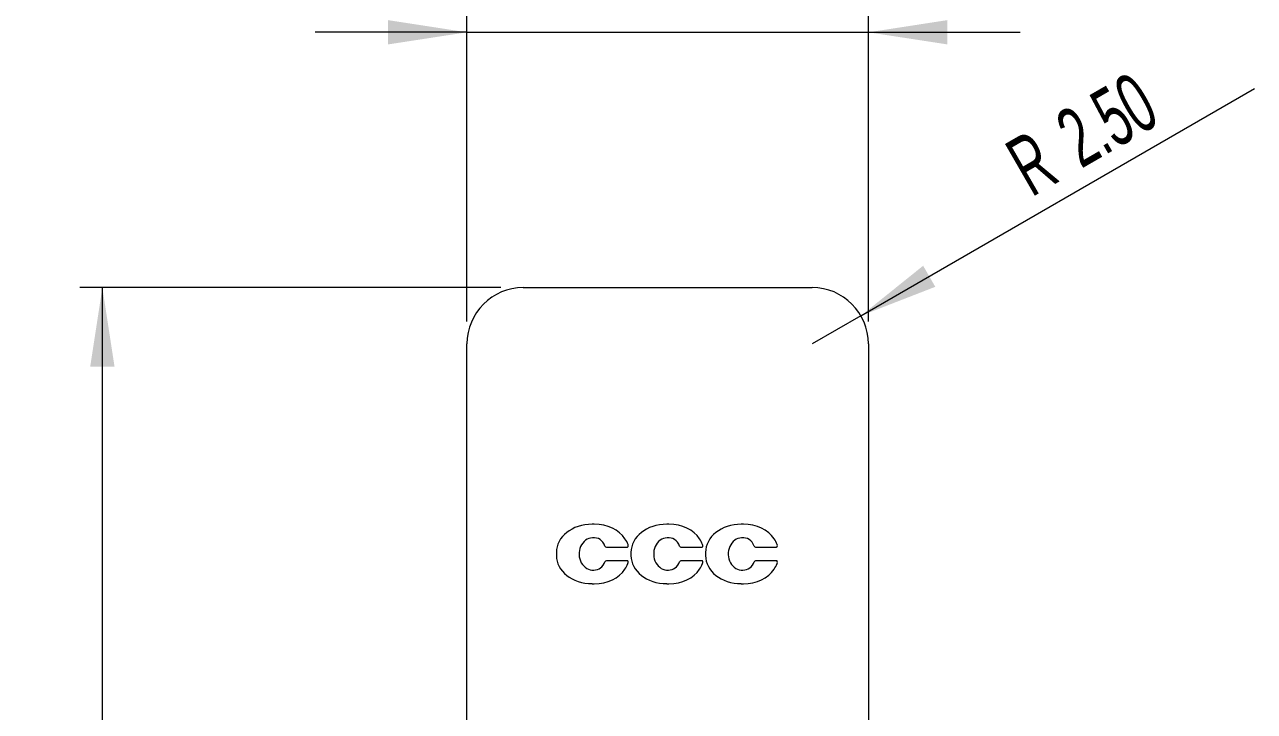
# Model space of a CAD drawing. Header units: millimetres. Extents: x -571 to 210, y 0 to 297.
# Drawn here: x 59.3 to 113.8, y 235.1 to 265.6 of the extents above; entities that cross this region are included whole.
import ezdxf

# ---------------------------------------------------------------- set-up
doc = ezdxf.new("R2010")
doc.units = ezdxf.units.MM
doc.styles.add('SLDTEXTSTYLE2', font='TXT', dxfattribs={"width": 0.605})
doc.dimstyles.new('SLDDIMSTYLE0', dxfattribs={"dimtxt": 2.568319, "dimasz": 3.5, "dimexe": 0, "dimexo": 0.0625, "dimgap": 0.64208, "dimtad": 2, "dimrnd": 1e-09, "dimzin": 4, "dimdsep": 46, "dimtxsty": 'SLDTEXTSTYLE2', "dimsah": 1, "dimcen": 0.09, "dimadec": 0, "dimazin": 0, "dimtfac": 1, "dimtofl": 0, "dimtmove": 0, "dimatfit": 3, "dimfxl": 1, "dimtolj": 1, "dimtzin": 12, "dimarcsym": 0})
doc.dimstyles.new('SLDDIMSTYLE1', dxfattribs={"dimtxt": 2.568319, "dimasz": 3.5, "dimexe": 0, "dimexo": 0.0625, "dimgap": 0.64208, "dimtad": 2, "dimrnd": 1e-09, "dimzin": 12, "dimdsep": 46, "dimtxsty": 'SLDTEXTSTYLE2', "dimsah": 1, "dimcen": 0.09, "dimadec": 0, "dimazin": 0, "dimtfac": 1, "dimtofl": 0, "dimtmove": 0, "dimatfit": 3, "dimfxl": 1, "dimtolj": 1, "dimtzin": 12, "dimarcsym": 0})
doc.dimstyles.new('SLDDIMSTYLE2', dxfattribs={"dimtxt": 2.568319, "dimasz": 3.5, "dimexe": 0, "dimexo": 0.0625, "dimgap": 0.64208, "dimtad": 2, "dimrnd": 1e-09, "dimzin": 12, "dimdsep": 46, "dimtxsty": 'SLDTEXTSTYLE2', "dimsah": 1, "dimcen": 0.09, "dimadec": 0, "dimazin": 0, "dimtfac": 1, "dimtofl": 0, "dimtmove": 0, "dimatfit": 3, "dimfxl": 1, "dimtolj": 1, "dimtzin": 12, "dimarcsym": 0})

# ---------------------------------------------------------------- blocks, each defined once
blk = doc.blocks.new('*D3')
at = {"color": 7, "linetype": 'Continuous', "lineweight": 0}
for q in [(113.822, 262.752), (94.203, 251.425)]:
    blk.add_line((96.368, 252.675), q, dxfattribs=at)
blk.add_solid([(96.368, 252.675), (99.668, 253.958), (99.129, 254.891)], dxfattribs=at)
at = {"color": 7, "linetype": 'Continuous', "lineweight": 0, "attachment_point": 1, "rotation": 30, "style": 'SLDTEXTSTYLE2'}
for s, insert, char_height in [('2.50', (104.811, 261.472), 2.6458), ('R', (102.608, 260.2), 2.646)]:
    blk.add_mtext(s, dxfattribs=dict(at, insert=insert, char_height=char_height))
blk = doc.blocks.new('*D4')
at = {"color": 7, "linetype": 'Continuous', "lineweight": 0}
for p, q in [((78.893, 252.425), (78.893, 266.239)), ((96.703, 252.425), (96.703, 266.239)), ((78.893, 265.239), (72.162, 265.239)), ((78.893, 265.239), (96.703, 265.239)), ((96.703, 265.239), (103.433, 265.239))]:
    blk.add_line(p, q, dxfattribs=at)
for points in [[(78.893, 265.239), (75.393, 265.778), (75.393, 264.701)], [(96.703, 265.239), (100.203, 264.701), (100.203, 265.778)]]:
    blk.add_solid(points, dxfattribs=at)
at = {"color": 7, "linetype": 'Continuous', "lineweight": 0, "insert": (82.772, 268.65), "char_height": 2.6458, "attachment_point": 1, "style": 'SLDTEXTSTYLE2'}
blk.add_mtext('17.81', dxfattribs=at)
blk = doc.blocks.new('*D5')
at = {"color": 7, "linetype": 'Continuous', "lineweight": 0}
for p, q in [((80.393, 253.925), (61.723, 253.925)), ((62.723, 99.683), (62.723, 253.925)), ((80.893, 99.683), (61.723, 99.683))]:
    blk.add_line(p, q, dxfattribs=at)
for points in [[(62.723, 253.925), (62.185, 250.425), (63.262, 250.425)], [(62.723, 99.683), (63.262, 103.183), (62.185, 103.183)]]:
    blk.add_solid(points, dxfattribs=at)
at = {"color": 7, "linetype": 'Continuous', "lineweight": 0, "insert": (59.313, 172.027), "char_height": 2.6458, "attachment_point": 1, "rotation": 90, "style": 'SLDTEXTSTYLE2'}
blk.add_mtext('154.24', dxfattribs=at)

msp = doc.modelspace()

# ---------------------------------------------------------------- linework, layer by layer
at = {"color": 7, "linetype": 'Continuous', "lineweight": 15}
for p, q in [((81.393, 253.925), (94.203, 253.925)), ((78.893, 234.525), (78.893, 251.425)), ((96.703, 251.425), (96.703, 234.525)), ((84.54, 243.433), (84.447, 243.433)), ((87.849, 243.433), (87.755, 243.433)), ((91.157, 243.433), (91.063, 243.433)), ((85.078, 242.422), (86.014, 242.422)), ((88.386, 242.422), (89.322, 242.422)), ((91.694, 242.422), (92.63, 242.422)), ((82.861, 242.182), (82.861, 242.051)), ((86.009, 241.815), (85.078, 241.815)), ((86.169, 242.182), (86.169, 242.051)), ((89.317, 241.815), (88.386, 241.815)), ((89.478, 242.182), (89.478, 242.051)), ((92.626, 241.815), (91.694, 241.815)), ((84.447, 240.8), (84.54, 240.8)), ((87.755, 240.8), (87.849, 240.8)), ((91.063, 240.8), (91.157, 240.8))]:
    msp.add_line(p, q, dxfattribs=at)
for centre, radius, start, end in [((81.393, 251.425), 2.5, 90, 180), ((94.203, 251.425), 2.5, 0, 90), ((84.957, 242.123), 1.158, 20.8265, 35.2962), ((88.265, 242.123), 1.158, 20.8265, 35.2962), ((91.573, 242.123), 1.158, 20.8265, 35.2962), ((85.078, 242.487), 0.0654, 199.489, 269.9999), ((86.009, 242.457), 0.0352, 277.3019, 343.4212), ((85.862, 242.482), 0.184, 348.973, 16.5097), ((88.386, 242.487), 0.0654, 199.489, 270), ((89.317, 242.457), 0.0352, 277.3019, 343.4212), ((89.171, 242.482), 0.184, 348.973, 16.5097), ((91.694, 242.487), 0.0654, 199.489, 270), ((92.626, 242.457), 0.0352, 277.3019, 343.4212), ((92.479, 242.482), 0.184, 348.973, 16.5097), ((85.078, 241.749), 0.0654, 90, 160.511), ((84.966, 242.103), 1.146, 324.7288, 338.7481), ((86.009, 241.78), 0.0352, 9.7934, 90), ((85.862, 241.754), 0.184, 338.7481, 9.7934), ((88.386, 241.749), 0.0654, 90, 160.511), ((88.274, 242.103), 1.146, 324.7288, 338.7481), ((89.317, 241.78), 0.0352, 9.7934, 90), ((89.171, 241.754), 0.184, 338.7481, 9.7934), ((91.694, 241.749), 0.0654, 90, 160.511), ((91.583, 242.103), 1.146, 324.7288, 338.7481), ((92.626, 241.78), 0.0352, 9.7934, 90), ((92.479, 241.754), 0.184, 338.7481, 9.7934)]:
    msp.add_arc(centre, radius, start, end, dxfattribs=at)
for centre, major_axis, ratio, start_param, end_param in [((84.509, 242.132), (-1.645, 0.129), 0.786632, 4.812033, 6.34497), ((84.418, 242.131), (1.643, 0.245), 0.778144, 0.342748, 1.381332), ((87.817, 242.132), (-1.645, 0.129), 0.786632, 4.812033, 6.34497), ((87.727, 242.131), (1.643, 0.245), 0.778144, 0.342748, 1.381332), ((91.126, 242.132), (-1.645, 0.129), 0.786632, 4.812033, 6.34497), ((91.035, 242.131), (1.643, 0.245), 0.778144, 0.342748, 1.381332), ((84.488, 242.117), (0.004, -0.717), 0.865801, 3.181026, 6.328574), ((84.432, 242.117), (-0.283, -0.682), 0.818438, 2.404042, 3.565686), ((87.796, 242.117), (0.004, -0.717), 0.865801, 3.181026, 6.328574), ((87.74, 242.117), (-0.283, -0.682), 0.818438, 2.404042, 3.565686), ((91.104, 242.117), (0.004, -0.717), 0.865801, 3.181026, 6.328574), ((91.048, 242.117), (-0.283, -0.682), 0.818438, 2.404042, 3.565686), ((84.509, 242.101), (1.645, 0.129), 0.786632, 3.079808, 4.612745), ((84.432, 242.12), (0.283, -0.682), 0.818438, 5.955155, 7.020736), ((87.817, 242.101), (1.645, 0.129), 0.786632, 3.079808, 4.612745), ((87.74, 242.12), (0.283, -0.682), 0.818438, 5.955155, 7.020736), ((91.126, 242.101), (1.645, 0.129), 0.786632, 3.079808, 4.612745), ((91.048, 242.12), (0.283, -0.682), 0.818438, 5.955155, 7.020736), ((84.418, 242.102), (-1.643, 0.245), 0.778144, 1.760261, 2.798844), ((87.727, 242.102), (-1.643, 0.245), 0.778144, 1.760261, 2.798844), ((91.035, 242.102), (-1.643, 0.245), 0.778144, 1.760261, 2.798844)]:
    msp.add_ellipse(centre, major_axis=major_axis, ratio=ratio, start_param=start_param, end_param=end_param, dxfattribs=at)

# ---------------------------------------------------------------- dimensions: what is measured, and where the dimension line sits
at = {"color": 7, "linetype": 'Continuous', "lineweight": 0}
dim = msp.add_linear_dim(base=(96.703, 265.239), p1=(78.893, 251.425), p2=(96.703, 251.425), dimstyle='SLDDIMSTYLE1', dxfattribs=at)
dim.commit()
dim.dimension.update_dxf_attribs({"geometry": '*D4', "text_midpoint": (87.182, 265.239), "dimtype": 160})
dim = msp.add_radius_dim(center=(94.203, 251.425), mpoint=(96.368, 252.675), dimstyle='SLDDIMSTYLE0', dxfattribs=at)
dim.commit()
dim.dimension.update_dxf_attribs({"geometry": '*D3', "text_midpoint": (108.478, 259.666), "dimtype": 164})
dim = msp.add_linear_dim(base=(62.723, 253.925), p1=(81.893, 99.683), p2=(81.393, 253.925), angle=90, dimstyle='SLDDIMSTYLE2', dxfattribs=at)
dim.commit()
dim.dimension.update_dxf_attribs({"geometry": '*D5', "text_midpoint": (62.723, 177.416), "dimtype": 160})

doc.saveas('drawing.dxf')
